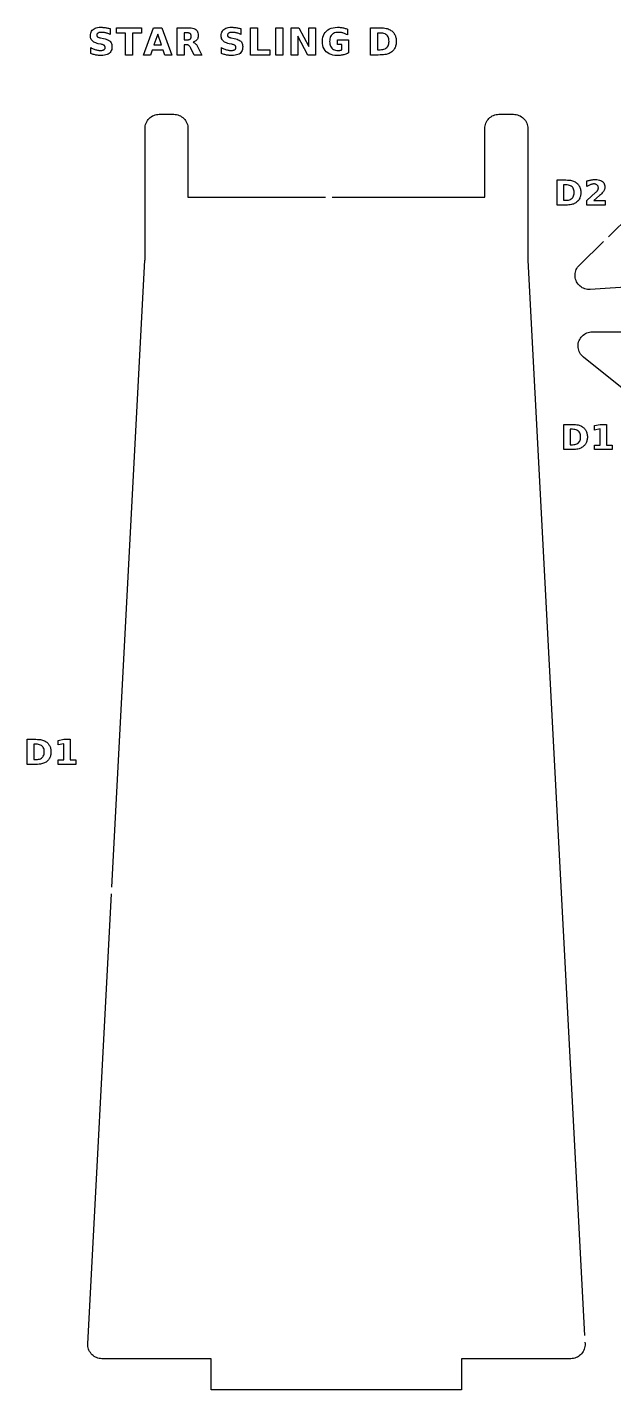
# Model space of a CAD drawing. Header units: millimetres. Extents: x 3 to 296, y 5 to 140.
# Drawn here: x 3.2 to 59.8, y 8.9 to 140.5 of the extents above; entities that cross this region are included whole.
import ezdxf

# ---------------------------------------------------------------- set-up
doc = ezdxf.new("R2010")
doc.units = ezdxf.units.MM
doc.layers.add('CUT', color=1, linetype='CONTINUOUS')
doc.layers.add('ENGRAVE', color=5, linetype='CONTINUOUS')

msp = doc.modelspace()

# ---------------------------------------------------------------- linework, layer by layer
at = {"layer": 'CUT', "color": 1}
for points in [[(11.3259, 57.4471), (14.5241, 117.9858), (14.525, 118.0181), (14.525, 130.7018), (14.5315, 130.8348), (14.5513, 130.9683), (14.5841, 131.0992), (14.6296, 131.2262), (14.6873, 131.3482), (14.7567, 131.464), (14.837, 131.5723), (14.9277, 131.6723), (15.0277, 131.763), (15.136, 131.8433), (15.2518, 131.9127), (15.3738, 131.9704), (15.5008, 132.0159), (15.6317, 132.0487), (15.7652, 132.0685), (15.8982, 132.075), (17.3018, 132.075), (17.4348, 132.0685), (17.5683, 132.0487), (17.6992, 132.0159), (17.8262, 131.9704), (17.9482, 131.9127), (18.064, 131.8433), (18.1723, 131.763), (18.2723, 131.6723), (18.363, 131.5723), (18.4433, 131.464), (18.5127, 131.3482), (18.5704, 131.2262), (18.6159, 131.0992), (18.6487, 130.9683), (18.6685, 130.8348), (18.675, 130.7018), (18.675, 124.075), (31.95, 124.075)], [(32.6, 124.075), (47.325, 124.075), (47.325, 130.7018), (47.3315, 130.8348), (47.3513, 130.9683), (47.3841, 131.0992), (47.4296, 131.2262), (47.4873, 131.3482), (47.5567, 131.464), (47.637, 131.5723), (47.7277, 131.6723), (47.8277, 131.763), (47.936, 131.8433), (48.0518, 131.9127), (48.1738, 131.9704), (48.3008, 132.0159), (48.4317, 132.0487), (48.5652, 132.0685), (48.6982, 132.075), (50.1018, 132.075), (50.2348, 132.0685), (50.3683, 132.0487), (50.4992, 132.0159), (50.6262, 131.9704), (50.7482, 131.9127), (50.864, 131.8433), (50.9723, 131.763), (51.0723, 131.6723), (51.163, 131.5723), (51.2433, 131.464), (51.3127, 131.3482), (51.3704, 131.2262), (51.4159, 131.0992), (51.4487, 130.9683), (51.4685, 130.8348), (51.475, 130.7018), (51.475, 118.0181), (51.4759, 117.9858), (56.9608, 14.163)], [(59.2529, 120.2529), (63.5697, 124.4833)], [(82.7933, 116.8444), (57.5091, 115.1588), (57.3771, 115.1564), (57.2438, 115.167), (57.1121, 115.1905), (56.9834, 115.2267), (56.8587, 115.2753), (56.7394, 115.3357), (56.6265, 115.4074), (56.5211, 115.4898), (56.4242, 115.582), (56.3367, 115.6832), (56.2594, 115.7924), (56.1932, 115.9086), (56.1385, 116.0307), (56.096, 116.1575), (56.066, 116.2879), (56.0488, 116.4205), (56.0445, 116.5542), (56.0533, 116.6877), (56.075, 116.8197), (56.1094, 116.9489), (56.1562, 117.0742), (56.215, 117.1944), (56.2852, 117.3083), (56.3661, 117.4148), (56.4557, 117.5116), (58.7887, 119.7979)], [(65.6133, 101.6133), (56.8456, 108.6275), (56.7454, 108.7161), (56.6531, 108.8155), (56.5711, 108.9235), (56.5002, 109.0391), (56.4409, 109.1611), (56.394, 109.2884), (56.3598, 109.4196), (56.3387, 109.5536), (56.331, 109.689), (56.3366, 109.8245), (56.3555, 109.9588), (56.3876, 110.0906), (56.4325, 110.2186), (56.4898, 110.3415), (56.5589, 110.4582), (56.6391, 110.5676), (56.7298, 110.6684), (56.83, 110.7599), (56.9386, 110.8411), (57.0548, 110.9111), (57.1773, 110.9694), (57.3049, 111.0153), (57.4364, 111.0484), (57.5705, 111.0684), (57.7042, 111.075), (64.4045, 111.075)], [(56.9951, 13.5139), (57.0027, 13.3708), (57.0033, 13.2413), (56.9915, 13.1105), (56.9672, 12.9815), (56.9307, 12.8554), (56.8824, 12.7333), (56.8227, 12.6165), (56.752, 12.5058), (56.6712, 12.4024), (56.5808, 12.3071), (56.4818, 12.2209), (56.375, 12.1446), (56.2615, 12.0787), (56.1421, 12.024), (56.0181, 11.981), (55.8906, 11.9499), (55.7606, 11.9312), (55.6313, 11.925), (45.075, 11.925), (45.075, 8.925), (20.925, 8.925), (20.925, 11.925), (10.3687, 11.925), (10.2394, 11.9312), (10.1094, 11.9499), (9.9819, 11.981), (9.8579, 12.024), (9.7385, 12.0787), (9.625, 12.1446), (9.5182, 12.2209), (9.4192, 12.3071), (9.3288, 12.4024), (9.248, 12.5058), (9.1773, 12.6165), (9.1176, 12.7333), (9.0693, 12.8554), (9.0328, 12.9815), (9.0085, 13.1105), (8.9967, 13.2413), (8.9973, 13.3708), (11.2916, 56.798)]]:
    msp.add_lwpolyline(points, dxfattribs=at)
at = {"layer": 'ENGRAVE', "color": 5}
for points in [[(11.0201, 139.8518), (10.9493, 139.8775), (10.879, 139.9006), (10.8094, 139.921), (10.7403, 139.9388), (10.6722, 139.9539), (10.6053, 139.9662), (10.5397, 139.9758), (10.4754, 139.9827), (10.4124, 139.9868), (10.3506, 139.9882), (10.2731, 139.9863), (10.2025, 139.9807), (10.1391, 139.9714), (10.0826, 139.9584), (10.0333, 139.9416), (9.9909, 139.9212), (9.9554, 139.8968), (9.9263, 139.8683), (9.9037, 139.8357), (9.8875, 139.7989), (9.8778, 139.7581), (9.8746, 139.7131), (9.8767, 139.6791), (9.8833, 139.6478), (9.8942, 139.619), (9.9094, 139.5928), (9.9291, 139.5692), (9.953, 139.5483), (9.9827, 139.529), (10.0195, 139.5107), (10.0635, 139.4934), (10.1145, 139.4769), (10.1726, 139.4614), (10.2378, 139.4469), (10.527, 139.3887), (10.6663, 139.3567), (10.7914, 139.3197), (10.9025, 139.2776), (10.9995, 139.2304), (11.0824, 139.1781), (11.1512, 139.1207), (11.2077, 139.0565), (11.254, 138.9839), (11.29, 138.9029), (11.3157, 138.8135), (11.3311, 138.7156), (11.3363, 138.6093), (11.3291, 138.4703), (11.3076, 138.3438), (11.2717, 138.2296), (11.2215, 138.1278), (11.1569, 138.0384), (11.078, 137.9613), (10.9843, 137.8964), (10.8755, 137.8433), (10.7516, 137.802), (10.6125, 137.7725), (10.4583, 137.7548), (10.2889, 137.7489), (10.2054, 137.7502), (10.1218, 137.7542), (10.0381, 137.7608), (9.9543, 137.77), (9.8704, 137.7819), (9.7864, 137.7965), (9.7024, 137.8136), (9.6183, 137.8333), (9.5343, 137.8555), (9.4502, 137.8803), (9.3662, 137.9077), (9.2821, 137.9375), (9.2821, 138.5106), (9.3657, 138.4678), (9.4484, 138.4286), (9.5301, 138.3931), (9.6109, 138.3613), (9.6907, 138.3332), (9.7697, 138.3087), (9.8477, 138.288), (9.9247, 138.271), (10.0009, 138.2578), (10.0761, 138.2484), (10.1503, 138.2427), (10.2237, 138.2408), (10.2949, 138.2429), (10.3602, 138.249), (10.4198, 138.2593), (10.4737, 138.2737), (10.5217, 138.2922), (10.564, 138.3149), (10.6001, 138.3413), (10.6296, 138.3713), (10.6526, 138.4048), (10.669, 138.4418), (10.6788, 138.4824), (10.6821, 138.5265), (10.6799, 138.566), (10.6732, 138.6025), (10.6621, 138.6358), (10.6465, 138.6659), (10.6264, 138.693), (10.6019, 138.7169), (10.5707, 138.7388), (10.5307, 138.76), (10.4818, 138.7804), (10.424, 138.8), (10.3574, 138.8188), (10.2819, 138.8368), (10.0192, 138.895), (9.8934, 138.926), (9.7794, 138.9626), (9.6773, 139.0047), (9.587, 139.0525), (9.5084, 139.1058), (9.4417, 139.1647), (9.3859, 139.23), (9.3403, 139.3025), (9.3048, 139.3821), (9.2795, 139.4688), (9.2643, 139.5627), (9.2592, 139.6637), (9.2662, 139.7898), (9.2874, 139.9057), (9.3227, 140.0115), (9.372, 140.1073), (9.4355, 140.193), (9.5131, 140.2685), (9.6039, 140.3332), (9.7071, 140.3861), (9.8226, 140.4272), (9.9504, 140.4566), (10.0906, 140.4742), (10.2431, 140.4801), (10.3157, 140.4792), (10.389, 140.4765), (10.463, 140.472), (10.5377, 140.4656), (10.6131, 140.4575), (10.6892, 140.4475), (10.766, 140.4357), (10.8438, 140.4221), (10.9224, 140.4067), (11.0019, 140.3895), (11.0822, 140.3705), (11.1635, 140.3496), (11.1635, 139.7925), (11.0915, 139.8235), (11.0201, 139.8518)], [(13.3163, 137.8), (12.6374, 137.8), (12.6374, 139.9194), (11.7629, 139.9194), (11.7629, 140.4325), (14.1891, 140.4325), (14.1891, 139.9194), (13.3163, 139.9194), (13.3163, 137.8)], [(16.1549, 140.4325), (17.13, 137.8), (16.4476, 137.8), (16.2819, 138.2796), (15.2204, 138.2796), (15.0529, 137.8), (14.3705, 137.8), (15.3456, 140.4325), (16.1549, 140.4325)], [(15.7512, 139.8154), (15.3897, 138.768), (16.1109, 138.768), (15.7512, 139.8154)], [(18.6604, 140.4325), (18.826, 140.4277), (18.9763, 140.4131), (19.1111, 140.3889), (19.2305, 140.3549), (19.3344, 140.3113), (19.423, 140.258), (19.497, 140.1941), (19.5576, 140.119), (19.6048, 140.0327), (19.6385, 139.9351), (19.6587, 139.8262), (19.6654, 139.7061), (19.6619, 139.6217), (19.6514, 139.5425), (19.6339, 139.4685), (19.6094, 139.3996), (19.5779, 139.336), (19.5393, 139.2776), (19.4938, 139.2242), (19.4411, 139.1757), (19.3813, 139.1321), (19.3144, 139.0934), (19.2404, 139.0596), (19.1594, 139.0307), (19.205, 139.0179), (19.249, 139.0007), (19.2914, 138.9789), (19.3322, 138.9528), (19.3713, 138.9221), (19.4089, 138.887), (19.4457, 138.8465), (19.4826, 138.7996), (19.5197, 138.7462), (19.557, 138.6864), (19.5944, 138.6202), (19.6319, 138.5476), (20.0004, 137.8), (19.2775, 137.8), (18.9566, 138.4542), (18.9242, 138.5165), (18.8916, 138.5719), (18.8589, 138.6203), (18.8261, 138.6618), (18.7931, 138.6964), (18.76, 138.7239), (18.7249, 138.746), (18.6862, 138.7641), (18.6438, 138.7782), (18.5978, 138.7882), (18.548, 138.7942), (18.4946, 138.7962), (18.3024, 138.7962), (18.3024, 137.8), (17.6236, 137.8), (17.6236, 140.4325), (18.6604, 140.4325)], [(18.8189, 139.3005), (18.8598, 139.3204), (18.894, 139.3446), (18.9223, 139.3739), (18.9454, 139.4089), (18.9634, 139.4495), (18.9763, 139.4958), (18.984, 139.5479), (18.9866, 139.6056), (18.984, 139.6627), (18.9763, 139.7141), (18.9634, 139.7598), (18.9454, 139.7999), (18.9223, 139.8343), (18.894, 139.863), (18.8598, 139.8867), (18.8189, 139.9061), (18.7712, 139.9212), (18.7169, 139.932), (18.6558, 139.9384), (18.5881, 139.9406), (18.3024, 139.9406), (18.3024, 139.2653), (18.5881, 139.2653), (18.6558, 139.2675), (18.7169, 139.2741), (18.7712, 139.2851), (18.8189, 139.3005)], [(23.6389, 139.8518), (23.568, 139.8775), (23.4978, 139.9006), (23.4282, 139.921), (23.3591, 139.9388), (23.291, 139.9539), (23.2241, 139.9662), (23.1585, 139.9758), (23.0942, 139.9827), (23.0312, 139.9868), (22.9694, 139.9882), (22.8918, 139.9863), (22.8213, 139.9807), (22.7578, 139.9714), (22.7014, 139.9584), (22.652, 139.9416), (22.6097, 139.9212), (22.5742, 139.8968), (22.5451, 139.8683), (22.5224, 139.8357), (22.5063, 139.7989), (22.4966, 139.7581), (22.4934, 139.7131), (22.4955, 139.6791), (22.5021, 139.6478), (22.513, 139.619), (22.5282, 139.5928), (22.5478, 139.5692), (22.5718, 139.5483), (22.6015, 139.529), (22.6383, 139.5107), (22.6822, 139.4934), (22.7333, 139.4769), (22.7914, 139.4614), (22.8566, 139.4469), (23.1458, 139.3887), (23.285, 139.3567), (23.4102, 139.3197), (23.5213, 139.2776), (23.6183, 139.2304), (23.7012, 139.1781), (23.7699, 139.1207), (23.8265, 139.0565), (23.8728, 138.9839), (23.9088, 138.9029), (23.9345, 138.8135), (23.9499, 138.7156), (23.9551, 138.6093), (23.9479, 138.4703), (23.9264, 138.3438), (23.8905, 138.2296), (23.8403, 138.1278), (23.7757, 138.0384), (23.6968, 137.9613), (23.6031, 137.8964), (23.4943, 137.8433), (23.3703, 137.802), (23.2313, 137.7725), (23.0771, 137.7548), (22.9077, 137.7489), (22.8242, 137.7502), (22.7406, 137.7542), (22.6569, 137.7608), (22.5731, 137.77), (22.4892, 137.7819), (22.4052, 137.7965), (22.3211, 137.8136), (22.2371, 137.8333), (22.153, 137.8555), (22.069, 137.8803), (21.985, 137.9077), (21.9009, 137.9375), (21.9009, 138.5106), (21.9845, 138.4678), (22.0671, 138.4286), (22.1489, 138.3931), (22.2297, 138.3613), (22.3095, 138.3332), (22.3884, 138.3087), (22.4664, 138.288), (22.5435, 138.271), (22.6196, 138.2578), (22.6949, 138.2484), (22.7691, 138.2427), (22.8425, 138.2408), (22.9136, 138.2429), (22.979, 138.249), (23.0386, 138.2593), (23.0925, 138.2737), (23.1405, 138.2922), (23.1828, 138.3149), (23.2189, 138.3413), (23.2484, 138.3713), (23.2714, 138.4048), (23.2878, 138.4418), (23.2976, 138.4824), (23.3009, 138.5265), (23.2987, 138.566), (23.292, 138.6025), (23.2809, 138.6358), (23.2653, 138.6659), (23.2452, 138.693), (23.2207, 138.7169), (23.1895, 138.7388), (23.1495, 138.76), (23.1006, 138.7804), (23.0428, 138.8), (22.9762, 138.8188), (22.9007, 138.8368), (22.6379, 138.895), (22.5122, 138.926), (22.3982, 138.9626), (22.2961, 139.0047), (22.2058, 139.0525), (22.1272, 139.1058), (22.0605, 139.1647), (22.0047, 139.23), (21.9591, 139.3025), (21.9236, 139.3821), (21.8983, 139.4688), (21.8831, 139.5627), (21.878, 139.6637), (21.885, 139.7898), (21.9062, 139.9057), (21.9415, 140.0115), (21.9908, 140.1073), (22.0543, 140.193), (22.1319, 140.2685), (22.2227, 140.3332), (22.3258, 140.3861), (22.4413, 140.4272), (22.5692, 140.4566), (22.7094, 140.4742), (22.8619, 140.4801), (22.9345, 140.4792), (23.0078, 140.4765), (23.0818, 140.472), (23.1565, 140.4656), (23.2319, 140.4575), (23.308, 140.4475), (23.3848, 140.4357), (23.4625, 140.4221), (23.5412, 140.4067), (23.6207, 140.3895), (23.701, 140.3705), (23.7823, 140.3496), (23.7823, 139.7925), (23.7103, 139.8235), (23.6389, 139.8518)], [(26.5663, 138.3131), (26.5663, 137.8), (24.6955, 137.8), (24.6955, 140.4325), (25.3743, 140.4325), (25.3743, 138.3131), (26.5663, 138.3131)], [(27.141, 137.8), (27.141, 140.4325), (27.8198, 140.4325), (27.8198, 137.8), (27.141, 137.8)], [(30.9882, 140.4325), (30.9882, 137.8), (30.23, 137.8), (29.2726, 139.6056), (29.2726, 137.8), (28.629, 137.8), (28.629, 140.4325), (29.3872, 140.4325), (30.3446, 138.627), (30.3446, 140.4325), (30.9882, 140.4325)], [(33.9031, 137.8877), (33.8147, 137.8586), (33.7253, 137.8329), (33.6347, 137.8106), (33.5431, 137.7917), (33.4505, 137.7763), (33.357, 137.7643), (33.2625, 137.7557), (33.1669, 137.7506), (33.0705, 137.7489), (32.8588, 137.7591), (32.6624, 137.7897), (32.4811, 137.8408), (32.315, 137.9123), (32.1641, 138.0042), (32.0284, 138.1165), (31.9109, 138.2463), (31.8148, 138.3907), (31.7401, 138.5496), (31.6867, 138.7231), (31.6547, 138.9111), (31.644, 139.1136), (31.6549, 139.3182), (31.6875, 139.5078), (31.7419, 139.6823), (31.818, 139.8416), (31.9158, 139.9859), (32.0354, 140.1151), (32.1739, 140.2267), (32.3285, 140.3179), (32.4992, 140.3889), (32.6859, 140.4396), (32.8886, 140.47), (33.1075, 140.4801), (33.1944, 140.4788), (33.2802, 140.4746), (33.3647, 140.4678), (33.448, 140.4582), (33.53, 140.4458), (33.6109, 140.4308), (33.6904, 140.413), (33.7683, 140.3925), (33.8447, 140.3695), (33.9196, 140.3438), (33.993, 140.3154), (34.0649, 140.2844), (34.0649, 139.7396), (33.9915, 139.7795), (33.9183, 139.816), (33.8452, 139.8489), (33.7722, 139.8783), (33.6994, 139.9041), (33.6268, 139.9265), (33.5541, 139.9453), (33.4815, 139.9608), (33.4088, 139.9727), (33.336, 139.9813), (33.2632, 139.9865), (33.1904, 139.9882), (33.0603, 139.9819), (32.9407, 139.963), (32.8313, 139.9315), (32.7323, 139.8875), (32.6436, 139.8308), (32.5653, 139.7616), (32.4982, 139.6807), (32.4433, 139.5889), (32.4006, 139.4863), (32.3702, 139.3729), (32.3519, 139.2487), (32.3458, 139.1136), (32.3516, 138.9796), (32.3693, 138.8562), (32.3987, 138.7433), (32.4398, 138.6411), (32.4927, 138.5494), (32.5574, 138.4683), (32.6328, 138.3988), (32.7182, 138.3419), (32.8135, 138.2977), (32.9186, 138.2661), (33.0337, 138.2471), (33.1586, 138.2408), (33.1935, 138.2412), (33.2275, 138.2423), (33.2607, 138.2441), (33.293, 138.2467), (33.3245, 138.25), (33.3552, 138.254), (33.385, 138.2589), (33.4137, 138.2645), (33.4414, 138.271), (33.4681, 138.2783), (33.4937, 138.2865), (33.5183, 138.2955), (33.5183, 138.8068), (33.104, 138.8068), (33.104, 139.2617), (34.1619, 139.2617), (34.1619, 137.9957), (34.0767, 137.9563), (33.9905, 137.9203), (33.9031, 137.8877)], [(37.685, 140.3945), (37.8083, 140.3731), (37.9147, 140.347), (38.0102, 140.3152), (38.1011, 140.2768), (38.1873, 140.2317), (38.2689, 140.1801), (38.3458, 140.1218), (38.4181, 140.0569), (38.4771, 139.9961), (38.5309, 139.9321), (38.5794, 139.8652), (38.6226, 139.7952), (38.6605, 139.7222), (38.6931, 139.6461), (38.7206, 139.5668), (38.7431, 139.4841), (38.7606, 139.3979), (38.7731, 139.3084), (38.7806, 139.2153), (38.7831, 139.1189), (38.7806, 139.0214), (38.7731, 138.9274), (38.7606, 138.837), (38.7431, 138.7502), (38.7206, 138.6669), (38.6931, 138.5873), (38.6605, 138.511), (38.6226, 138.4377), (38.5794, 138.3675), (38.5309, 138.3005), (38.4771, 138.2365), (38.4181, 138.1756), (38.3452, 138.1107), (38.2676, 138.0524), (38.1853, 138.0008), (38.0983, 137.9558), (38.0066, 137.9173), (37.9103, 137.8855), (37.8033, 137.8594), (37.6799, 137.838), (37.54, 137.8214), (37.3836, 137.8095), (37.2108, 137.8024), (37.0216, 137.8), (36.3057, 137.8), (36.3057, 140.4325), (37.0216, 140.4325), (37.2129, 140.4301), (37.3873, 140.423), (37.5446, 140.4111), (37.685, 140.3945)], [(37.5949, 138.3647), (37.6953, 138.4048), (37.7849, 138.4564), (37.8635, 138.5194), (37.9306, 138.5934), (37.9855, 138.6777), (38.0282, 138.7724), (38.0587, 138.8775), (38.077, 138.993), (38.0831, 139.1189), (38.077, 139.2442), (38.0588, 139.3591), (38.0284, 139.4636), (37.9859, 139.5578), (37.9312, 139.6415), (37.8644, 139.7149), (37.786, 139.7774), (37.6965, 139.8285), (37.596, 139.8683), (37.4843, 139.8967), (37.3616, 139.9137), (37.2279, 139.9194), (36.9846, 139.9194), (36.9846, 138.3131), (37.2279, 138.3131), (37.3611, 138.3188), (37.4835, 138.336), (37.5949, 138.3647)], [(55.1493, 125.733), (55.3103, 125.7264), (55.4555, 125.7154), (55.5851, 125.7001), (55.6989, 125.6803), (55.7971, 125.6562), (55.8853, 125.6268), (55.9692, 125.5914), (56.0488, 125.5498), (56.1241, 125.5021), (56.1951, 125.4483), (56.2618, 125.3885), (56.3163, 125.3323), (56.366, 125.2733), (56.4107, 125.2115), (56.4506, 125.1469), (56.4856, 125.0794), (56.5157, 125.0092), (56.5411, 124.936), (56.5618, 124.8597), (56.578, 124.7801), (56.5895, 124.6975), (56.5964, 124.6116), (56.5987, 124.5226), (56.5964, 124.4325), (56.5895, 124.3458), (56.578, 124.2624), (56.5618, 124.1822), (56.5411, 124.1054), (56.5157, 124.0319), (56.4856, 123.9614), (56.4506, 123.8938), (56.4107, 123.829), (56.366, 123.7671), (56.3163, 123.708), (56.2618, 123.6518), (56.1945, 123.5919), (56.1229, 123.5382), (56.0469, 123.4905), (55.9667, 123.4489), (55.882, 123.4134), (55.793, 123.3841), (55.6943, 123.36), (55.5804, 123.3402), (55.4512, 123.3249), (55.3069, 123.3139), (55.1474, 123.3073), (54.9727, 123.3051), (54.3119, 123.3051), (54.3119, 125.7351), (54.9727, 125.7351), (55.1493, 125.733)], [(55.1632, 123.7788), (55.2862, 123.7841), (55.3991, 123.7999), (55.5019, 123.8264), (55.5947, 123.8634), (55.6773, 123.911), (55.7499, 123.9692), (55.8118, 124.0375), (55.8625, 124.1153), (55.9019, 124.2028), (55.93, 124.2998), (55.9469, 124.4064), (55.9525, 124.5226), (55.9469, 124.6382), (55.9301, 124.7443), (55.9021, 124.8408), (55.8628, 124.9277), (55.8124, 125.005), (55.7507, 125.0727), (55.6783, 125.1304), (55.5957, 125.1776), (55.5029, 125.2143), (55.3999, 125.2405), (55.2866, 125.2563), (55.1632, 125.2615), (54.9385, 125.2615), (54.9385, 123.7788), (55.1632, 123.7788)], [(58.9358, 123.7657), (58.9358, 123.3051), (57.1699, 123.3051), (57.1699, 123.7657), (58.0569, 124.5486), (58.0948, 124.5843), (58.1292, 124.6197), (58.1603, 124.6548), (58.1878, 124.6897), (58.212, 124.7243), (58.2327, 124.7586), (58.2501, 124.793), (58.2643, 124.8278), (58.2754, 124.8632), (58.2833, 124.8989), (58.2881, 124.9351), (58.2897, 124.9718), (58.2865, 125.0269), (58.2769, 125.0783), (58.261, 125.126), (58.2387, 125.17), (58.21, 125.2103), (58.1749, 125.2469), (58.1346, 125.2787), (58.09, 125.3047), (58.0412, 125.325), (57.9883, 125.3395), (57.9311, 125.3481), (57.8697, 125.351), (57.8201, 125.3493), (57.769, 125.3441), (57.7163, 125.3354), (57.6621, 125.3232), (57.6064, 125.3075), (57.5491, 125.2884), (57.4904, 125.2658), (57.4303, 125.2398), (57.3688, 125.2104), (57.306, 125.1777), (57.2419, 125.1415), (57.1764, 125.102), (57.1764, 125.6359), (57.2468, 125.6583), (57.3169, 125.6788), (57.3867, 125.6975), (57.4563, 125.7143), (57.5256, 125.7293), (57.5947, 125.7425), (57.6633, 125.7537), (57.7316, 125.7628), (57.7993, 125.7699), (57.8667, 125.775), (57.9335, 125.7781), (57.9999, 125.7791), (58.1399, 125.7738), (58.2691, 125.7578), (58.3875, 125.7311), (58.4951, 125.6937), (58.5919, 125.6457), (58.6778, 125.587), (58.7517, 125.5188), (58.8121, 125.4422), (58.8591, 125.3571), (58.8927, 125.2637), (58.9128, 125.1618), (58.9195, 125.0516), (58.9167, 124.9861), (58.9081, 124.9222), (58.8939, 124.8597), (58.874, 124.7987), (58.8483, 124.7393), (58.817, 124.6813), (58.7765, 124.6208), (58.7235, 124.5539), (58.6579, 124.4805), (58.5797, 124.4006), (58.489, 124.3143), (58.3857, 124.2215), (57.8665, 123.7657), (58.9358, 123.7657)], [(55.7787, 102.1308), (55.9396, 102.1243), (56.0848, 102.1133), (56.2144, 102.0979), (56.3282, 102.0782), (56.4264, 102.0541), (56.5146, 102.0247), (56.5985, 101.9893), (56.6781, 101.9477), (56.7534, 101.9), (56.8244, 101.8462), (56.8911, 101.7863), (56.9456, 101.7301), (56.9953, 101.6711), (57.04, 101.6093), (57.0799, 101.5447), (57.1149, 101.4773), (57.145, 101.4071), (57.1704, 101.3339), (57.1911, 101.2576), (57.2073, 101.178), (57.2188, 101.0953), (57.2257, 101.0095), (57.228, 100.9205), (57.2257, 100.8304), (57.2188, 100.7437), (57.2073, 100.6602), (57.1911, 100.5801), (57.1704, 100.5033), (57.145, 100.4297), (57.1149, 100.3593), (57.0799, 100.2917), (57.04, 100.2269), (56.9953, 100.165), (56.9456, 100.1059), (56.8911, 100.0497), (56.8238, 99.9898), (56.7522, 99.936), (56.6763, 99.8884), (56.596, 99.8468), (56.5113, 99.8113), (56.4223, 99.7819), (56.3236, 99.7578), (56.2097, 99.7381), (56.0806, 99.7227), (55.9362, 99.7118), (55.7767, 99.7052), (55.602, 99.703), (54.9412, 99.703), (54.9412, 102.133), (55.602, 102.133), (55.7787, 102.1308)], [(55.7925, 100.1766), (55.9155, 100.1819), (56.0284, 100.1978), (56.1312, 100.2242), (56.224, 100.2613), (56.3066, 100.3089), (56.3792, 100.3671), (56.4411, 100.4353), (56.4918, 100.5132), (56.5312, 100.6006), (56.5593, 100.6977), (56.5762, 100.8043), (56.5819, 100.9205), (56.5762, 101.0361), (56.5594, 101.1422), (56.5314, 101.2387), (56.4922, 101.3255), (56.4417, 101.4029), (56.38, 101.4706), (56.3076, 101.5283), (56.225, 101.5755), (56.1322, 101.6122), (56.0292, 101.6384), (55.9159, 101.6541), (55.7925, 101.6594), (55.5679, 101.6594), (55.5679, 100.1766), (55.7925, 100.1766)], [(58.4795, 101.7066), (57.9115, 101.5894), (57.9115, 102.0158), (58.4763, 102.133), (59.072, 102.133), (59.072, 100.136), (59.6253, 100.136), (59.6253, 99.703), (57.9261, 99.703), (57.9261, 100.136), (58.4795, 100.136), (58.4795, 101.7066)], [(3.9955, 71.7278), (4.1564, 71.7212), (4.3017, 71.7103), (4.4312, 71.6949), (4.5451, 71.6752), (4.6433, 71.6511), (4.7314, 71.6217), (4.8153, 71.5862), (4.8949, 71.5447), (4.9702, 71.497), (5.0412, 71.4432), (5.1079, 71.3833), (5.1625, 71.3271), (5.2121, 71.2681), (5.2569, 71.2063), (5.2967, 71.1417), (5.3317, 71.0743), (5.3618, 71.0041), (5.3872, 70.9309), (5.408, 70.8545), (5.4241, 70.775), (5.4356, 70.6923), (5.4425, 70.6065), (5.4449, 70.5174), (5.4425, 70.4274), (5.4356, 70.3407), (5.4241, 70.2572), (5.408, 70.1771), (5.3872, 70.1003), (5.3618, 70.0267), (5.3317, 69.9563), (5.2967, 69.8887), (5.2569, 69.8239), (5.2121, 69.762), (5.1625, 69.7029), (5.1079, 69.6467), (5.0407, 69.5868), (4.9691, 69.533), (4.8931, 69.4853), (4.8128, 69.4438), (4.7282, 69.4083), (4.6392, 69.3789), (4.5405, 69.3548), (4.4265, 69.3351), (4.2974, 69.3197), (4.1531, 69.3088), (3.9936, 69.3022), (3.8189, 69.3), (3.1581, 69.3), (3.1581, 71.73), (3.8189, 71.73), (3.9955, 71.7278)], [(4.0093, 69.7736), (4.1323, 69.7789), (4.2452, 69.7948), (4.3481, 69.8212), (4.4408, 69.8583), (4.5235, 69.9059), (4.5961, 69.9641), (4.658, 70.0323), (4.7086, 70.1102), (4.748, 70.1976), (4.7762, 70.2946), (4.7931, 70.4013), (4.7987, 70.5174), (4.7931, 70.6331), (4.7763, 70.7392), (4.7482, 70.8356), (4.709, 70.9225), (4.6585, 70.9999), (4.5969, 71.0676), (4.5245, 71.1253), (4.4419, 71.1725), (4.3491, 71.2092), (4.246, 71.2354), (4.1328, 71.2511), (4.0093, 71.2564), (3.7847, 71.2564), (3.7847, 69.7736), (4.0093, 69.7736)], [(6.6964, 69.7329), (6.6964, 71.3036), (6.1283, 71.1864), (6.1283, 71.6128), (6.6931, 71.73), (7.2888, 71.73), (7.2888, 69.7329), (7.8422, 69.7329), (7.8422, 69.3), (6.143, 69.3), (6.143, 69.7329), (6.6964, 69.7329)]]:
    msp.add_lwpolyline(points, close=True, dxfattribs=at)

doc.saveas('drawing.dxf')
